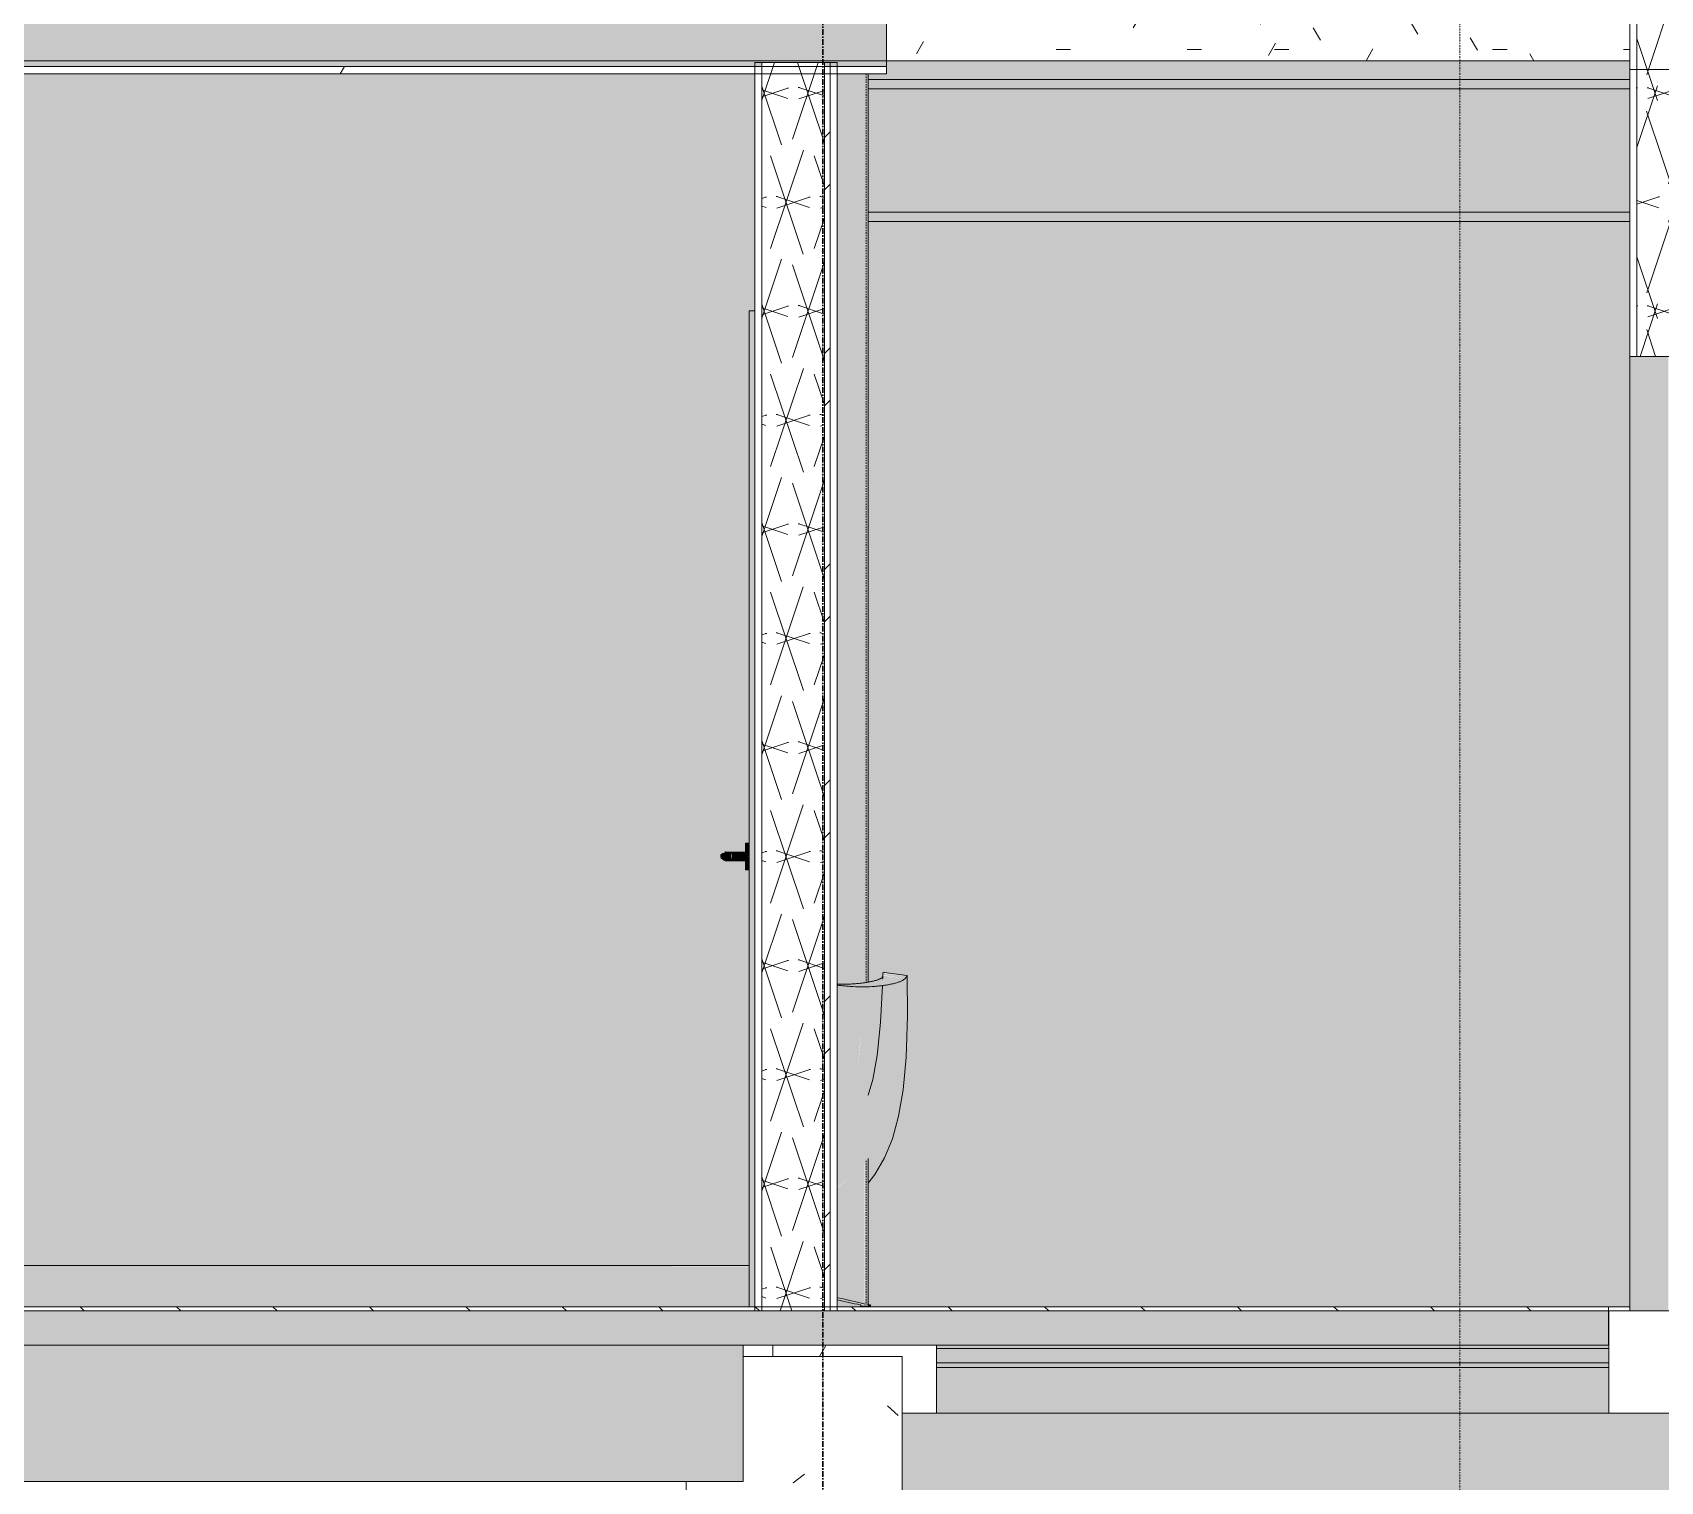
# Model space of a CAD drawing. Header units: inches. Extents: x 1718 to 6958, y -253 to 585.
# Drawn here: x 5194.5 to 5337.7, y -15 to 112.5 of the extents above; entities that cross this region are included whole.
import ezdxf

# ---------------------------------------------------------------- set-up
doc = ezdxf.new("R2010")
doc.units = ezdxf.units.IN
doc.header["$MEASUREMENT"] = 0
for name, pattern in [('Dash Dot 3_16_', [0.3125, 0.1875, -0.0625, 0, -0.0625]), ('Grid Line 1_2_', [0.875, 0.5, -0.125, 0.125, -0.125]), ('Grid Line 1_2__2_', [0.875, 0.5, -0.125, 0.125, -0.125]), ('Hidden 1_8_', [0.1875, 0.125, -0.0625])]:
    doc.linetypes.add(name, pattern=pattern)
for name, color, linetype, lineweight in [('0-2', 250, 'Continuous', 9), ('0-4', 10, 'Continuous', 5), ('A-ANNO-SYMB-1', 150, 'Dash Dot 3_16_', 9), ('A-CLNG', 13, 'Continuous', 13), ('A-CLNG-3', 13, 'Continuous', 5), ('A-CLNG-4', 13, 'Continuous', 9), ('A-CLNG-PATT-1', 252, 'Continuous', 9), ('A-DOOR-3', 255, 'Continuous', 9), ('A-DOOR-5', 250, 'Continuous', 9), ('A-DOOR-FRAM-2', 250, 'Continuous', 9), ('A-DOOR-FRAM-3', 253, 'Continuous', 9), ('A-FLOR-6', 192, 'Continuous', 9), ('A-FLOR-LEVL-5', 51, 'Grid Line 1_2_', 9), ('A-FLOR-MCUT', 51, 'Continuous', 13), ('A-FLOR-PATT-1', 252, 'Continuous', 9), ('A-WALL', 113, 'Continuous', 13), ('A-WALL-1', 10, 'Continuous', 5), ('A-WALL-4', 250, 'Continuous', 9), ('A-WALL-5', 7, 'Continuous', 13), ('A-WALL-6', 113, 'Continuous', 5), ('A-WALL-7', 113, 'Continuous', 9), ('A-WALL-PATT-1', 252, 'Continuous', 9), ('A-WALL-PATT-2', 250, 'Continuous', 9), ('A-WALL-PATT-4', 55, 'Continuous', 9), ('I-FURN-1', 250, 'Continuous', 9), ('I-FURN-3', 90, 'Continuous', 9), ('I-FURN-4', 27, 'Continuous', 9), ('I-WALL-1', 10, 'Continuous', 5), ('I-WALL-3', 250, 'Continuous', 9), ('I-WALL-4', 55, 'Continuous', 9), ('S-BEAM-2', 250, 'Continuous', 9), ('S-BEAM-3', 252, 'Continuous', 9), ('S-BEAM-4', 90, 'Continuous', 9), ('S-BEAM-9', 254, 'Continuous', 5), ('S-COLS-2', 250, 'Continuous', 9), ('S-COLS-3', 254, 'Continuous', 5), ('S-COLS-4', 250, 'Hidden 1_8_', 9), ('S-FNDN-1', 250, 'Continuous', 9), ('S-GRID-1', 1, 'Grid Line 1_2__2_', 30)]:
    doc.layers.add(name, color=color, linetype=linetype, lineweight=lineweight)
pattern_1 = [(0, (-1688.897, 68.768), (30.72, 7.68), [1.267, -21.773, 1.267, -21.773, -122.88]), (0, (-1688.897, 68.768), (30.72, 7.68), [-46.08, 1.267, -44.813, 1.267, -21.773, -53.76]), (0, (-1688.897, 68.768), (30.72, 7.68), [-115.2, 1.267, -14.093, 1.267, -37.133]), (120, (-1677.377, 72.608), (-22.011075, 22.7643), [1.267, -21.773, 1.267, -21.773, -122.88]), (120, (-1677.377, 72.608), (-22.011075, 22.7643), [-46.08, 1.267, -44.813, 1.267, -21.773, -53.76]), (120, (-1677.377, 72.608), (-22.011075, 22.7643), [-115.2, 1.267, -14.093, 1.267, -37.133]), (240, (-1673.537, 87.968), (-8.708925, -30.4443), [1.267, -21.773, 1.267, -21.773, -122.88]), (240, (-1673.537, 87.968), (-8.708925, -30.4443), [-46.08, 1.267, -44.813, 1.267, -21.773, -53.76]), (240, (-1673.537, 87.968), (-8.708925, -30.4443), [-115.2, 1.267, -14.093, 1.267, -37.133])]
pattern_2 = [(50, (-1688.897, 68.768), (27.5427, -2.40992), [2.88, -31.68]), (355, (-1688.897, 68.768), (-5.32784, 28.88427), [2.304, -25.344]), (100.451, (-1686.6, 68.567), (22.2153, 26.47393), [2.448, -26.924]), (46.184, (-1688.897, 76.448), (40.9819, -6.3564), [4.32, -47.52]), (96.636, (-1685.482, 75.918), (35.89075, 37.4062), [3.671, -40.386]), (351.184, (-1688.897, 76.45), (35.891, 37.4062), [3.456, -38.016]), (21, (-1685.057, 74.528), (22.92104, -15.46073), [2.88, -31.68]), (326, (-1685.057, 74.528), (9.34353, 27.84574), [2.304, -25.344]), (71.451, (-1683.147, 73.24), (32.26477, 12.38442), [2.448, -26.924]), (37.5, (-1688.897, 68.768), (0.466855, 12.782707), [1.267, -23.77, 1.267, -24.461, -25.44]), (37.5, (-1688.897, 68.768), (0.466855, 12.782707), [-50.765, 1.267, -24.173]), (7.5, (-1688.897, 68.768), (10.10159, 15.14509), [1.267, -13.402, 1.267, -23.194, -9.696]), (7.5, (-1688.897, 68.768), (10.10159, 15.14509), [-39.13, 1.267, -8.429]), (327.5, (-1697.46, 68.768), (20.49916, -0.86578), [1.267, -8.333, 1.267, -28.685, -39.744]), (327.5, (-1697.46, 68.768), (20.49916, -0.86578), [-39.552, 1.267, -38.477]), (317.5, (-1701.3, 68.768), (22.39478, 3.84429), [1.267, -11.213, 1.267, -18.624, -28.224]), (317.5, (-1701.3, 68.768), (22.39478, 3.84429), [-32.371, 1.267, -26.957])]
pattern_3 = [(161.57, (7056.9088, 69.248), (-3.8399538, -1.544e-05), [0, -27.322, 3.034, 0]), (18.43, (7055.9488, 69.248), (-3.8399538, 1.544e-05), [0, -27.322, 3.034, 0]), (108.43, (7056.9088, 69.248), (1.919622, -9.6005246), [9.106, -21.25]), (71.57, (7055.9488, 69.248), (1.919622, 9.6005246), [9.106, -21.25])]

# ---------------------------------------------------------------- blocks, each defined once
blk = doc.blocks.new('Basic Wall _ INT - W8BØF - _5_8 GYP - 2X8 WOOD_BATT_ - 5_8 GYP_ - ___-2320913-BUILDING ELEVATION - COURTYARD - LOOKING EAST')
at = {"layer": 'I-WALL-4'}
for points in [[(-3505.15, 3.92), (-3487.8, 3.96), (-3487.8, 4), (-3633.95, 3.96), (-3633.95, 3.92), (-3510.62, 3.92)], [(-3504.61, 0.61), (-3487.8, 0.61), (-3487.8, 3.92), (-3633.95, 3.92), (-3633.95, 0.61), (-3509.6, 0.61)], [(-3631.32, 0.37), (-3487.8, 0.37), (-3487.8, 0.61), (-3633.95, 0.61), (-3633.95, 0.37)]]:
    blk.add_hatch(color=256, dxfattribs=at).paths.add_polyline_path(points, flags=0)
at = {"layer": 'I-WALL-3'}
blk.add_line((-3487.8, 4), (-3633.95, 4), dxfattribs=at)
blk = doc.blocks.new('Seating-Lounge_Chair-Teknion-BBMC_Metropolitan-R2013 - Lounge Chair-1793153-BUILDING ELEVATION - COURTYARD - LOOKING EAST')
at = {"layer": 'I-FURN-3'}
for points in [[(-3477.5, 0.53), (-3477.32, 0.57), (-3480.05, 1.19), (-3480.05, 1.08), (-3477.57, 0.53)], [(-3477.57, 0.53), (-3480.05, 1.08), (-3480.05, 0.98), (-3477.97, 0.53), (-3477.67, 0.53)], [(-3480.05, 0.37), (-3477.99, 0.37), (-3478, 0.53), (-3480.05, 0.97), (-3480.05, 0.43)], [(-3477.97, 0.37), (-3477.54, 0.37), (-3477.54, 0.48), (-3477.97, 0.48), (-3477.97, 0.37)], [(-3477.5, 0.37), (-3477.12, 0.37), (-3477.12, 0.48), (-3477.54, 0.48), (-3477.54, 0.37)], [(-3477.12, 0.37), (-3477.11, 0.37), (-3477.15, 0.54), (-3477.32, 0.53), (-3477.32, 0.48), (-3477.12, 0.48), (-3477.12, 0.37)]]:
    blk.add_hatch(color=256, dxfattribs=at).paths.add_polyline_path(points, flags=0)
at = {"layer": 'I-FURN-4'}
for points in [[(-3477.8, 28.52), (-3476.25, 28.61), (-3475.22, 28.79), (-3474.6, 28.97), (-3474.29, 29.11), (-3474.04, 29.28), (-3476.04, 29.51), (-3476.1, 29.35), (-3476.51, 29.14), (-3477.34, 28.94), (-3478.19, 28.82), (-3479.57, 28.76), (-3480.05, 28.72), (-3480.05, 28.68), (-3478.62, 28.54), (-3477.88, 28.53)], [(-3480.05, 10.85), (-3478.29, 12.33), (-3477.5, 13.17), (-3477.35, 13.18), (-3477.32, 13.07), (-3477.32, 11.2), (-3476.49, 12.38), (-3475.76, 13.71), (-3475.14, 15.31), (-3474.91, 16.11), (-3474.66, 17.04), (-3474.27, 19.27), (-3474.11, 20.75), (-3473.98, 22.43), (-3473.9, 24.36), (-3473.88, 27.64), (-3473.92, 29.45), (-3474.05, 29.27), (-3474.39, 29.05), (-3475.22, 28.79), (-3476.03, 28.64), (-3476.93, 28.55), (-3477.67, 28.53), (-3477.8, 28.52), (-3477.96, 24.45), (-3478.02, 23.44), (-3478.25, 21.09), (-3478.67, 18.47), (-3479.03, 16.81), (-3479.64, 14.84), (-3480.05, 13.87), (-3480.05, 10.88)], [(-3480.05, 13.87), (-3479.62, 14.9), (-3478.99, 16.97), (-3478.58, 18.88), (-3478.25, 21.09), (-3477.96, 24.45), (-3477.88, 25.92), (-3477.8, 28.52), (-3479.46, 28.61), (-3480.05, 28.68), (-3480.05, 13.98)], [(-3473.92, 29.45), (-3473.92, 29.53), (-3475.98, 29.78), (-3476.03, 29.73), (-3474.37, 29.51)], [(-3474.04, 29.28), (-3473.92, 29.45), (-3476.03, 29.69), (-3476.03, 29.55), (-3474.12, 29.29)]]:
    blk.add_hatch(color=256, dxfattribs=at).paths.add_polyline_path(points, flags=0)
at = {"layer": 'I-FURN-1'}
for p, q in [((-3473.9, 29.53), (-3475.89, 29.79)), ((-3477.97, 0.48), (-3477.97, 0.37)), ((-3477.12, 0.37), (-3477.12, 0.48)), ((-3477.1, 0.48), (-3477.1, 0.37))]:
    blk.add_line(p, q, dxfattribs=at)
at = {"layer": 'I-FURN-1', "flags": 128}
for points in [[(-3477.33, 11.24), (-3476.72, 12), (-3475.87, 13.47), (-3475.18, 15.16), (-3474.64, 17.15), (-3474.24, 19.46), (-3473.98, 22.31), (-3473.87, 25.97), (-3473.89, 29.52)], [(-3476.05, 29.2), (-3476.04, 29.29), (-3476.04, 29.68)], [(-3477.32, 18.98), (-3476.91, 20.37), (-3476.52, 22.48), (-3476.23, 25.38), (-3476.07, 28.63)]]:
    blk.add_lwpolyline(points, dxfattribs=at)
at = {"layer": 'I-FURN-1'}
for points, knots in [([(-3480.05, 28.76), (-3480.01, 28.76), (-3479.85, 28.76), (-3479.69, 28.76), (-3479.57, 28.76)], [-0.0948045, -0.0948045, -0.0948045, -0.0948045, -0.07142857, 0, 0, 0, 0]), ([(-3477.8, 28.52), (-3478.08, 28.52), (-3478.49, 28.53), (-3479.04, 28.57), (-3479.46, 28.61), (-3479.79, 28.64), (-3479.99, 28.67), (-3480.05, 28.68)], [-1, -1, -1, -1, -0.8333333, -0.75, -0.6666667, -0.5833333, -0.5496323, -0.5496323, -0.5496323, -0.5496323]), ([(-3476.03, 29.55), (-3476.02, 29.51), (-3476.03, 29.44), (-3476.09, 29.35), (-3476.2, 29.27), (-3476.32, 29.21), (-3476.42, 29.17), (-3476.53, 29.12), (-3476.65, 29.09), (-3476.79, 29.05), (-3476.92, 29.02), (-3477.07, 28.98), (-3477.22, 28.95), (-3477.37, 28.93), (-3477.53, 28.9), (-3477.69, 28.88), (-3477.91, 28.85), (-3478.19, 28.82), (-3478.52, 28.79), (-3478.85, 28.77), (-3479.2, 28.76), (-3479.45, 28.76), (-3479.57, 28.76)], [0, 0, 0, 0, 0.071429, 0.142857, 0.214286, 0.25, 0.285714, 0.321429, 0.357143, 0.392857, 0.428571, 0.464286, 0.5, 0.535714, 0.571429, 0.607143, 0.642857, 0.714286, 0.785714, 0.857143, 0.928571, 1, 1, 1, 1]), ([(-3477.8, 28.52), (-3477.53, 28.52), (-3477.13, 28.53), (-3476.62, 28.57), (-3476.24, 28.61), (-3475.94, 28.65), (-3475.71, 28.68), (-3475.54, 28.71), (-3475.37, 28.75), (-3475.21, 28.78), (-3475.05, 28.82), (-3474.9, 28.86), (-3474.75, 28.91), (-3474.61, 28.95), (-3474.48, 29), (-3474.36, 29.05), (-3474.26, 29.11), (-3474.15, 29.18), (-3474.08, 29.24), (-3474.04, 29.28)], [0, 0, 0, 0, 0.166667, 0.25, 0.333333, 0.416667, 0.458333, 0.5, 0.541667, 0.583333, 0.625, 0.666667, 0.708333, 0.75, 0.791667, 0.833333, 0.875, 0.916667, 1, 1, 1, 1]), ([(-3475.87, 29.79), (-3475.88, 29.79), (-3475.9, 29.79), (-3475.94, 29.79), (-3476, 29.78), (-3476.03, 29.75), (-3476.03, 29.73)], [0.8947368, 0.8947368, 0.8947368, 0.8947368, 0.9078947, 0.9210526, 0.9473684, 1, 1, 1, 1]), ([(-3477.15, 0.53), (-3477.83, 0.68), (-3478.79, 0.9), (-3479.76, 1.12), (-3480.05, 1.19)], [-1, -1, -1, -1, -0.8, -0.7135967, -0.7135967, -0.7135967, -0.7135967]), ([(-3478, 0.53), (-3478, 0.53), (-3477.99, 0.52), (-3477.98, 0.51), (-3477.98, 0.5), (-3477.97, 0.49), (-3477.97, 0.48)], [-1, -1, -1, -1, -0.666667, -0.5, -0.333333, 0, 0, 0, 0]), ([(-3477.12, 0.48), (-3477.12, 0.49), (-3477.13, 0.5), (-3477.13, 0.51), (-3477.14, 0.52), (-3477.15, 0.53), (-3477.15, 0.53)], [-1, -1, -1, -1, -0.666667, -0.5, -0.333333, 0, 0, 0, 0]), ([(-3477.13, 0.53), (-3477.12, 0.53), (-3477.11, 0.52), (-3477.11, 0.51), (-3477.1, 0.5), (-3477.1, 0.49), (-3477.1, 0.48)], [-1, -1, -1, -1, -0.666667, -0.5, -0.333333, 0, 0, 0, 0])]:
    blk.add_open_spline(points, degree=3, knots=knots, dxfattribs=at)
for points in [[(-3476.03, 29.73), (-3476.03, 29.7), (-3476.04, 29.63), (-3476.03, 29.57), (-3476.03, 29.55)], [(-3474.04, 29.28), (-3474.02, 29.31), (-3473.97, 29.37), (-3473.94, 29.42), (-3473.92, 29.45)], [(-3473.92, 29.45), (-3473.91, 29.47), (-3473.9, 29.51), (-3473.89, 29.53), (-3473.9, 29.53)], [(-3480.05, 0.98), (-3479.37, 0.83), (-3478.69, 0.68), (-3478, 0.53)], [(-3477.32, 0.57), (-3477.26, 0.56), (-3477.19, 0.54), (-3477.13, 0.53)]]:
    blk.add_open_spline(points, degree=3, dxfattribs=at)
blk = doc.blocks.new('HOLLOW METAL - HM - WOOD LEAF - 3-0 x 7-0-2191983-BUILDING ELEVATION - COURTYARD - LOOKING EAST')
at = {"layer": 'A-DOOR-3'}
for points in [[(-3490.21, 40), (-3489.36, 40), (-3489.29, 40.34), (-3489.32, 40.37), (-3489.39, 40.36), (-3489.84, 40.39), (-3490.16, 40.28), (-3490.23, 40.2), (-3490.25, 40)], [(-3488.11, 40), (-3488.11, 40.39), (-3489.29, 40.37), (-3489.29, 40)], [(-3488.11, 40), (-3487.8, 40.03), (-3487.8, 41.18), (-3488.11, 41.14), (-3488.11, 40.1)], [(-3489.89, 39.61), (-3489.84, 39.61), (-3489.29, 39.66), (-3489.33, 39.9), (-3489.36, 40), (-3490.25, 40), (-3490.18, 39.74), (-3490.06, 39.65), (-3489.93, 39.61)], [(-3488.37, 39.61), (-3488.11, 39.62), (-3488.11, 40), (-3489.29, 40), (-3489.29, 39.61)], [(-3487.8, 38.82), (-3487.8, 40), (-3488.11, 40), (-3488.11, 38.82)]]:
    blk.add_hatch(color=256, dxfattribs=at).paths.add_polyline_path(points, flags=0)
at = {"layer": 'A-DOOR-FRAM-3'}
blk.add_hatch(color=256, dxfattribs=at).paths.add_polyline_path([(-3487.3, 0.37), (-3487.3, 88), (-3487.8, 88), (-3487.8, 0.37)], flags=0)
at = {"layer": 'A-DOOR-5'}
for p, q in [((-3488.11, 40.39), (-3489.29, 40.39)), ((-3487.8, 41.18), (-3488.11, 41.18)), ((-3488.11, 40), (-3488.11, 41.18)), ((-3489.29, 39.61), (-3488.11, 39.61)), ((-3488.11, 38.82), (-3488.11, 40)), ((-3488.11, 38.82), (-3487.8, 38.82))]:
    blk.add_line(p, q, dxfattribs=at)
at = {"layer": 'A-DOOR-5', "flags": 128}
for points in [[(-3489.29, 40.39), (-3489.32, 40.39), (-3489.34, 40.39), (-3489.37, 40.39), (-3489.39, 40.39), (-3489.41, 40.39), (-3489.44, 40.39), (-3489.46, 40.39), (-3489.48, 40.39), (-3489.5, 40.39), (-3489.52, 40.39), (-3489.55, 40.39), (-3489.57, 40.39), (-3489.59, 40.39), (-3489.61, 40.39), (-3489.63, 40.39), (-3489.65, 40.39), (-3489.67, 40.39), (-3489.68, 40.39), (-3489.7, 40.39), (-3489.72, 40.39), (-3489.73, 40.39), (-3489.75, 40.39), (-3489.76, 40.39), (-3489.78, 40.39), (-3489.79, 40.39), (-3489.8, 40.39), (-3489.82, 40.39), (-3489.83, 40.39), (-3489.84, 40.39), (-3489.85, 40.39), (-3489.85, 40.39), (-3489.86, 40.39), (-3489.87, 40.39), (-3489.87, 40.39), (-3489.88, 40.39), (-3489.88, 40.39), (-3489.88, 40.39), (-3489.88, 40.39), (-3489.89, 40.39)], [(-3489.89, 39.61), (-3489.88, 39.61), (-3489.88, 39.61), (-3489.88, 39.61), (-3489.88, 39.61), (-3489.87, 39.61), (-3489.87, 39.61), (-3489.86, 39.61), (-3489.86, 39.61), (-3489.85, 39.61), (-3489.84, 39.61), (-3489.83, 39.61), (-3489.82, 39.61), (-3489.81, 39.61), (-3489.8, 39.61), (-3489.78, 39.61), (-3489.77, 39.61), (-3489.75, 39.61), (-3489.74, 39.61), (-3489.72, 39.61), (-3489.71, 39.61), (-3489.69, 39.61), (-3489.67, 39.61), (-3489.65, 39.61), (-3489.63, 39.61), (-3489.61, 39.61), (-3489.59, 39.61), (-3489.57, 39.61), (-3489.55, 39.61), (-3489.53, 39.61), (-3489.51, 39.61), (-3489.49, 39.61), (-3489.46, 39.61), (-3489.44, 39.61), (-3489.42, 39.61), (-3489.4, 39.61), (-3489.37, 39.61), (-3489.35, 39.61), (-3489.32, 39.61), (-3489.3, 39.61), (-3489.29, 39.61)]]:
    blk.add_lwpolyline(points, dxfattribs=at)
at = {"layer": 'A-DOOR-5'}
for start, end in [(150, 180), (82.7725, 90), (180, 210), (270, 277.2275)]:
    blk.add_arc((-3489.89, 40), 0.394, start, end, dxfattribs=at)
at = {"layer": 'A-DOOR-FRAM-2'}
for p in [(-3487.8, 0.37), (-3487.3, 88)]:
    blk.add_line(p, (-3487.8, 88), dxfattribs=at)
blk = doc.blocks.new('CTR - 1st Phase - Common Walls_rvt-2-BUILDING ELEVATION - COURTYARD - LOOKING EAST')
at = {"layer": 'A-WALL-1'}
h = blk.add_hatch(color=256, dxfattribs=at)
h.paths.add_polyline_path([(-3410.3, 0.37), (-3410.3, 95.87), (-3477.32, 95.87), (-3477.32, 28.94), (-3476.51, 29.14), (-3476.42, 29.17), (-3476.08, 29.4), (-3476.03, 29.63), (-3476.03, 29.73), (-3475.98, 29.78), (-3475.83, 29.78), (-3473.9, 29.51), (-3473.89, 24.95), (-3473.96, 22.7), (-3474.16, 20.18), (-3474.29, 19.13), (-3474.51, 17.82), (-3474.84, 16.33), (-3475.37, 14.64), (-3475.98, 13.26), (-3476.8, 11.91), (-3477.32, 11.14), (-3477.32, 0.57), (-3477.12, 0.5), (-3477.09, 0.37), (-3412.17, 0.37)], flags=0)
h.paths.add_polyline_path([(-3474.79, 16.58), (-3474.66, 17.16), (-3474.78, 16.62)], flags=0)
h.paths.add_polyline_path([(-3468.72, 108.37), (-3410.3, 108.37), (-3410.3, 110), (-3475.7, 110), (-3475.7, 108.87), (-3477.32, 108.87), (-3477.32, 108.37), (-3470.74, 108.37)], flags=0)
at = {"layer": 'A-WALL-PATT-1'}
h = blk.add_hatch(dxfattribs=at)
h.set_pattern_fill('FP_74', color=256, style=0, pattern_type=2)
h.set_pattern_definition(pattern_1)
h.paths.add_polyline_path([(-3486.67, 0.37), (-3486.67, 108.87), (-3487.3, 108.87), (-3487.3, 0.37)], flags=0)
h = blk.add_hatch(dxfattribs=at)
h.set_pattern_fill('FP_70', color=256, style=0, pattern_type=2)
h.set_pattern_definition([(161.57, (-1688.417, 69.248), (-3.8399538, -1.544e-05), [0, -27.322, 3.034, 0]), (18.43, (-1689.377, 69.248), (-3.8399538, 1.544e-05), [0, -27.322, 3.034, 0]), (108.43, (-1688.417, 69.248), (1.919622, -9.6005246), [9.106, -21.25]), (71.57, (-1689.377, 69.248), (1.919622, 9.6005246), [9.106, -21.25])])
h.paths.add_polyline_path([(-3485.7, 0), (-3481.17, 0), (-3481.17, 109.87), (-3486.67, 109.87), (-3486.67, 0)], flags=0)
h = blk.add_hatch(dxfattribs=at)
h.set_pattern_fill('FP_87', color=256, style=0, pattern_type=2)
h.set_pattern_definition([(45, (-1688.897, 68.768), (-9.50352, 9.50352), []), (45, (-1688.897, 83.168), (-9.50352, 9.50352), [])])
h.paths.add_polyline_path([(-3480.67, 0.37), (-3480.67, 108.87), (-3481.17, 108.87), (-3481.17, 0.37)], flags=0)
h = blk.add_hatch(dxfattribs=at)
h.set_pattern_fill('FP_74', color=256, style=0, pattern_type=2)
h.set_pattern_definition(pattern_1)
h.paths.add_polyline_path([(-3480.05, 0.37), (-3480.05, 108.87), (-3480.67, 108.87), (-3480.67, 0.37), (-3480.07, 0.37)], flags=0)
at = {"layer": 'I-WALL-1'}
h = blk.add_hatch(color=256, dxfattribs=at)
h.paths.add_polyline_path([(-3633.95, 4), (-3487.8, 4), (-3487.8, 38.82), (-3488.11, 38.86), (-3488.11, 39.61), (-3490.03, 39.64), (-3490.18, 39.74), (-3490.23, 39.8), (-3490.23, 40.2), (-3490.06, 40.35), (-3489.88, 40.38), (-3489.67, 40.39), (-3489.29, 40.39), (-3488.11, 40.39), (-3488.11, 41.18), (-3487.8, 41.18), (-3487.8, 88), (-3487.3, 88), (-3487.3, 108.87), (-3633.95, 108.87), (-3633.95, 24.45)], flags=0)
h.paths.add_polyline_path([(-3489.88, 39.68), (-3489.89, 39.72), (-3489.88, 39.68)], flags=0)
h.paths.add_polyline_path([(-3489.29, 39.8), (-3489.33, 40.1), (-3489.36, 40), (-3489.32, 39.9)], flags=0)
at = {"layer": 'A-WALL-4'}
blk.add_line((-3410.3, 110), (-3475.7, 110), dxfattribs=at)
at = {"layer": 'A-WALL-5'}
for p, q in [((-3486.67, 109.87), (-3486.67, 0)), ((-3481.17, 109.87), (-3481.17, 0)), ((-3480.67, 109.87), (-3480.67, 0))]:
    blk.add_line(p, q, dxfattribs=at)
at = {"layer": 'I-WALL-3'}
for p, q in [((-3480.05, 109.87), (-3487.3, 109.87)), ((-3487.3, 109.87), (-3487.3, 0)), ((-3480.05, 0), (-3480.05, 109.87)), ((-3487.3, 0), (-3480.05, 0))]:
    blk.add_line(p, q, dxfattribs=at)
at = {"layer": '0-2'}
for name in ['HOLLOW METAL - HM - WOOD LEAF - 3-0 x 7-0-2191983-BUILDING ELEVATION - COURTYARD - LOOKING EAST', 'Seating-Lounge_Chair-Teknion-BBMC_Metropolitan-R2013 - Lounge Chair-1793153-BUILDING ELEVATION - COURTYARD - LOOKING EAST', 'Basic Wall _ INT - W8BØF - _5_8 GYP - 2X8 WOOD_BATT_ - 5_8 GYP_ - ___-2320913-BUILDING ELEVATION - COURTYARD - LOOKING EAST']:
    blk.add_blockref(name, (0, 0), dxfattribs=at)
blk = doc.blocks.new('034100 - Precast Structural Concrete - Solid Plank - 12_-1875238-BUILDING ELEVATION - COURTYARD - LOOKING EAST')
at = {"layer": 'S-BEAM-4'}
blk.add_hatch(color=256, dxfattribs=at).paths.add_polyline_path([(-3586.95, -15), (-3488.32, -15), (-3488.32, -3), (-3823.32, -3), (-3823.32, -15), (-3599.32, -15)], flags=0)
at = {"layer": 'S-BEAM-2'}
for p, q in [((-3488.32, -3), (-3823.32, -3)), ((-3488.32, -15), (-3488.32, -3)), ((-3823.32, -15), (-3488.32, -15))]:
    blk.add_line(p, q, dxfattribs=at)
blk = doc.blocks.new('034100 - Precast Structural Concrete - Solid Plank - 12_-1871105-BUILDING ELEVATION - COURTYARD - LOOKING EAST')
at = {"layer": 'S-BEAM-4'}
for points in [[(-3418.44, -3.31), (-3412.17, -3.31), (-3412.17, -3), (-3471.32, -3), (-3471.32, -3.31), (-3433.32, -3.31)], [(-3471.32, -4.57), (-3412.17, -4.57), (-3412.17, -3.31), (-3471.32, -3.31), (-3471.32, -4)], [(-3433.32, -4.97), (-3412.17, -4.97), (-3412.17, -4.57), (-3471.32, -4.57), (-3471.32, -4.97), (-3435.2, -4.97)], [(-3412.17, -9), (-3412.17, -4.97), (-3471.32, -4.97), (-3471.32, -9), (-3418.44, -9)]]:
    blk.add_hatch(color=256, dxfattribs=at).paths.add_polyline_path(points, flags=0)
at = {"layer": 'S-BEAM-2'}
for p, q in [((-3471.32, -3.31), (-3471.32, -3)), ((-3471.32, -4.57), (-3471.32, -3.31)), ((-3471.32, -3.31), (-3412.17, -3.31)), ((-3471.32, -4.97), (-3471.32, -4.57)), ((-3471.32, -4.57), (-3412.17, -4.57)), ((-3471.32, -9), (-3471.32, -4.97)), ((-3471.32, -4.97), (-3412.17, -4.97))]:
    blk.add_line(p, q, dxfattribs=at)
blk = doc.blocks.new('034100 - Precast Structural Concrete - Solid Plank - 12_-1871119-BUILDING ELEVATION - COURTYARD - LOOKING EAST')
at = {"layer": 'S-BEAM-4'}
blk.add_hatch(color=256, dxfattribs=at).paths.add_polyline_path([(-3217.33, -21), (-3164.32, -21), (-3164.32, -9), (-3474.32, -9), (-3474.32, -21), (-3234.09, -21)], flags=0)
at = {"layer": 'S-BEAM-2'}
for p, q in [((-3474.32, -9), (-3474.32, -21)), ((-3164.32, -9), (-3474.32, -9))]:
    blk.add_line(p, q, dxfattribs=at)
blk = doc.blocks.new('HSS-Hollow Structural Section-Column - HSS8X8X3_16-2280319-BUILDING ELEVATION - COURTYARD - LOOKING EAST')
at = {"layer": 'S-COLS-4'}
for p, q in [((-3477.5, 108.87), (-3477.5, 28.9)), ((-3477.5, 13.21), (-3477.5, 0.61))]:
    blk.add_line(p, q, dxfattribs=at)
blk = doc.blocks.new('034100 - Precast Structural Concrete - Inverted Tee - IT 24IT35 _17_F _ 11_B SHELF_-1925199-BUILDING ELEVATION - COURTYARD - LOOKING EAST')
at = {"layer": 'S-BEAM-3'}
h = blk.add_hatch(dxfattribs=at)
h.set_pattern_fill('FP_106', color=256, style=0, pattern_type=2)
h.set_pattern_definition(pattern_2)
h.paths.add_polyline_path([(-3479.54, -39), (-3470.11, -39), (-3469.32, -38.21), (-3469.32, -21), (-3474.32, -20.98), (-3474.32, -4), (-3488.32, -4), (-3488.32, -15), (-3493.32, -15), (-3493.32, -38.21), (-3492.54, -39), (-3485.7, -39)], flags=0)
at = {"layer": 'S-BEAM-2'}
for p, q in [((-3488.32, -4), (-3488.32, -15)), ((-3474.32, -4), (-3488.32, -4)), ((-3474.32, -21), (-3474.32, -4)), ((-3488.32, -15), (-3493.32, -15)), ((-3493.32, -15), (-3493.32, -38.21)), ((-3469.32, -21), (-3474.32, -21)), ((-3469.32, -38.21), (-3469.32, -21)), ((-3493.32, -38.21), (-3492.54, -39)), ((-3470.11, -39), (-3469.32, -38.21)), ((-3492.54, -39), (-3470.11, -39))]:
    blk.add_line(p, q, dxfattribs=at)
blk = doc.blocks.new('CTR - 1st Phase - Structure_rvt-2-BUILDING ELEVATION - COURTYARD - LOOKING EAST')
at = {"layer": 'A-WALL-PATT-1'}
h = blk.add_hatch(dxfattribs=at)
h.set_pattern_fill('FP_106', color=256, style=0, pattern_type=2)
h.set_pattern_definition(pattern_2)
h.paths.add_polyline_path([(-3404.17, -9), (-3404.17, 0), (-3412.17, 0), (-3412.17, -9), (-3410.06, -9)], flags=0)
at = {"layer": 'A-WALL-PATT-2'}
h = blk.add_hatch(dxfattribs=at)
h.set_pattern_fill('FP_72', color=256, style=0, pattern_type=2)
h.set_pattern_definition([(0, (-1688.897, 68.768), (15.36, 3.84), [1.267, -10.253, 1.267, -10.253, -61.44]), (0, (-1688.897, 68.768), (15.36, 3.84), [-23.04, 1.267, -21.773, 1.267, -10.253, -26.88]), (0, (-1688.897, 68.768), (15.36, 3.84), [-57.6, 1.267, -6.413, 1.267, -17.933]), (120, (-1683.137, 70.688), (-11.0055376, 11.38215), [1.267, -10.253, 1.267, -10.253, -61.44]), (120, (-1683.137, 70.688), (-11.0055376, 11.38215), [-23.04, 1.267, -21.773, 1.267, -10.253, -26.88]), (120, (-1683.137, 70.688), (-11.0055376, 11.38215), [-57.6, 1.267, -6.413, 1.267, -17.933]), (240, (-1681.217, 78.368), (-4.3544624, -15.22215), [1.267, -10.253, 1.267, -10.253, -61.44]), (240, (-1681.217, 78.368), (-4.3544624, -15.22215), [-23.04, 1.267, -21.773, 1.267, -10.253, -26.88]), (240, (-1681.217, 78.368), (-4.3544624, -15.22215), [-57.6, 1.267, -6.413, 1.267, -17.933])])
h.paths.add_polyline_path([(-3474.32, -9), (-3471.32, -9), (-3471.32, -3), (-3485.7, -3), (-3485.7, -4), (-3474.32, -4), (-3474.32, -4.97)], flags=0)
h.paths.add_polyline_path([(-3474.53, 110), (-3410.3, 110), (-3410.3, 115), (-3475.7, 115), (-3475.7, 110)], flags=0)
at = {"layer": 'A-WALL-PATT-4'}
h = blk.add_hatch(dxfattribs=at)
h.set_pattern_fill('FP_109', color=256, style=0, pattern_type=2)
h.set_pattern_definition([(0, (-3485.699, -152), (0, 8), []), (90, (-3485.699, -152), (-8, 8), [8, -8])])
h.paths.add_polyline_path([(-3489.7, -56), (-3489.32, -56), (-3489.32, -39), (-3492.54, -39), (-3493.32, -38.21), (-3493.32, -15), (-3495.32, -15), (-3495.32, -56), (-3490.32, -56)], flags=0)
h.paths.add_polyline_path([(-3485.7, -4), (-3485.7, -3), (-3488.32, -3), (-3488.32, -4)], flags=0)
at = {"layer": 'S-BEAM-9'}
for points in [[(-3468.72, 107.56), (-3410.3, 107.56), (-3410.3, 108.37), (-3477.32, 108.37), (-3477.32, 107.56), (-3468.86, 107.56)], [(-3477.32, 106.69), (-3410.3, 106.69), (-3410.3, 107.56), (-3477.32, 107.54), (-3477.32, 106.91)], [(-3410.3, 97.56), (-3410.3, 106.69), (-3477.32, 106.69), (-3477.32, 97.56), (-3418.44, 97.56)], [(-3477.32, 96.68), (-3410.3, 96.71), (-3410.3, 97.56), (-3477.32, 97.56), (-3477.32, 96.71)], [(-3410.3, 95.87), (-3410.3, 96.68), (-3477.32, 96.68), (-3477.32, 95.87), (-3441.63, 95.87)]]:
    blk.add_hatch(color=256, dxfattribs=at).paths.add_polyline_path(points, flags=0)
at = {"layer": 'S-COLS-3'}
h = blk.add_hatch(color=256, dxfattribs=at)
h.paths.add_polyline_path([(-3477.97, 0.37), (-3477.97, 0.37), (-3477.97, 0.48), (-3477.67, 0.52), (-3477.67, 0.53), (-3478, 0.52), (-3477.99, 0.37)], flags=0)
h.paths.add_polyline_path([(-3477.67, 0.65), (-3477.69, 12.99), (-3478.31, 12.32), (-3480.05, 10.81), (-3480.05, 1.19), (-3477.79, 0.67)], flags=0)
h.paths.add_polyline_path([(-3479.57, 28.76), (-3478.19, 28.82), (-3477.67, 28.9), (-3477.67, 108.87), (-3480.05, 108.87), (-3480.05, 28.77), (-3479.8, 28.76)], flags=0)
h = blk.add_hatch(color=256, dxfattribs=at)
h.paths.add_polyline_path([(-3477.33, 0.48), (-3477.32, 0.52), (-3477.36, 0.53), (-3477.67, 0.52), (-3477.67, 0.48), (-3477.33, 0.48)], flags=0)
h.paths.add_polyline_path([(-3477.32, 0.57), (-3477.35, 13.18), (-3477.41, 13.2), (-3477.52, 13.15), (-3477.67, 13), (-3477.67, 0.65), (-3477.32, 0.57)], flags=0)
h.paths.add_polyline_path([(-3477.67, 28.88), (-3477.32, 28.94), (-3477.32, 108.87), (-3477.67, 108.87), (-3477.67, 28.9)], flags=0)
at = {"layer": 'A-WALL-4'}
for p, q in [((-3412.17, 0), (-3412.17, -9)), ((-3404.17, 0), (-3412.17, 0)), ((-3412.17, -9), (-3404.17, -9))]:
    blk.add_line(p, q, dxfattribs=at)
at = {"layer": 'S-BEAM-2'}
for p, q in [((-3410.3, 108.37), (-3477.32, 108.37)), ((-3477.32, 108.37), (-3477.32, 107.56)), ((-3410.3, 107.56), (-3477.32, 107.56)), ((-3477.32, 95.87), (-3477.32, 96.68)), ((-3477.32, 96.68), (-3410.3, 96.68)), ((-3410.3, 95.87), (-3477.32, 95.87))]:
    blk.add_line(p, q, dxfattribs=at)
at = {"layer": 'S-COLS-2'}
for p, q in [((-3477.32, 108.37), (-3477.32, 108.87)), ((-3477.32, 96.68), (-3477.32, 107.56)), ((-3477.32, 28.94), (-3477.32, 95.87)), ((-3477.32, 0.57), (-3477.32, 13.42))]:
    blk.add_line(p, q, dxfattribs=at)
at = {"layer": 'S-FNDN-1'}
blk.add_line((-3485.7, -3), (-3485.7, -4), dxfattribs=at)
at = {"layer": 'S-GRID-1'}
blk.add_line((-3481.32, -159.84), (-3481.32, 470.5), dxfattribs=at)
at = {"layer": '0-2'}
for name in ['HSS-Hollow Structural Section-Column - HSS8X8X3_16-2280319-BUILDING ELEVATION - COURTYARD - LOOKING EAST', '034100 - Precast Structural Concrete - Solid Plank - 12_-1875238-BUILDING ELEVATION - COURTYARD - LOOKING EAST', '034100 - Precast Structural Concrete - Inverted Tee - IT 24IT35 _17_F _ 11_B SHELF_-1925199-BUILDING ELEVATION - COURTYARD - LOOKING EAST', '034100 - Precast Structural Concrete - Solid Plank - 12_-1871105-BUILDING ELEVATION - COURTYARD - LOOKING EAST', '034100 - Precast Structural Concrete - Solid Plank - 12_-1871119-BUILDING ELEVATION - COURTYARD - LOOKING EAST']:
    blk.add_blockref(name, (0, 0), dxfattribs=at)

msp = doc.modelspace()

# ---------------------------------------------------------------- hatches: boundary and pattern name
at = {"layer": 'A-CLNG-3'}
msp.add_hatch(color=256, dxfattribs=at).paths.add_polyline_path([(5268, 109.5), (5269.63, 109.5), (5269.63, 110), (4921.5, 109.96), (4921.5, 109.5), (5107.25, 109.5), (5107.25, 109.87), (5110.75, 109.87), (5110.75, 109.5), (5258.65, 109.5), (5258.65, 109.87), (5264.15, 109.87), (5264.15, 109.5), (5267.65, 109.5)], flags=0)
at = {"layer": 'A-CLNG-PATT-1'}
h = msp.add_hatch(dxfattribs=at)
h.set_pattern_fill('FP_74', color=256, style=0, pattern_type=2)
h.set_pattern_definition([(0, (7056.429, 68.768), (30.72, 7.68), [1.267, -21.773, 1.267, -21.773, -122.88]), (0, (7056.429, 68.768), (30.72, 7.68), [-46.08, 1.267, -44.813, 1.267, -21.773, -53.76]), (0, (7056.429, 68.768), (30.72, 7.68), [-115.2, 1.267, -14.093, 1.267, -37.133]), (120, (7067.949, 72.608), (-22.011075, 22.7643), [1.267, -21.773, 1.267, -21.773, -122.88]), (120, (7067.949, 72.608), (-22.011075, 22.7643), [-46.08, 1.267, -44.813, 1.267, -21.773, -53.76]), (120, (7067.949, 72.608), (-22.011075, 22.7643), [-115.2, 1.267, -14.093, 1.267, -37.133]), (240, (7071.789, 87.968), (-8.708925, -30.4443), [1.267, -21.773, 1.267, -21.773, -122.88]), (240, (7071.789, 87.968), (-8.708925, -30.4443), [-46.08, 1.267, -44.813, 1.267, -21.773, -53.76]), (240, (7071.789, 87.968), (-8.708925, -30.4443), [-115.2, 1.267, -14.093, 1.267, -37.133])])
h.paths.add_polyline_path([(5104, 108.87), (5107.25, 108.87), (5107.25, 109.5), (4921.5, 109.5), (4921.5, 108.87), (5075.5, 108.87)], flags=0)
h.paths.add_polyline_path([(5110.75, 108.87), (5258.65, 108.87), (5258.65, 109.5), (5110.75, 109.5)], flags=0)
h.paths.add_polyline_path([(5267.65, 108.87), (5269.63, 108.87), (5269.63, 109.5), (5264.15, 109.5), (5264.15, 108.87), (5265.28, 108.87)], flags=0)
at = {"layer": 'A-FLOR-PATT-1'}
h = msp.add_hatch(dxfattribs=at)
h.set_pattern_fill('FP_70', color=256, style=0, pattern_type=2)
h.set_pattern_definition(pattern_3)
h.paths.add_polyline_path([(4893.48, 110), (5269.63, 110), (5269.63, 127.5), (5265.46, 127.5), (5264.15, 133), (5264.15, 134), (4887.35, 134), (4887.35, 110), (4892.85, 110)], flags=0)
h = msp.add_hatch(dxfattribs=at)
h.set_pattern_fill('FP_71', color=256, style=0, pattern_type=2)
h.set_pattern_definition([(135, (7056.429, 68.768), (-4.24264, -4.24264), [])])
h.paths.add_polyline_path([(5257.02, 0), (5258.65, 0), (5258.65, 0.37), (5110.75, 0.37), (5110.75, 0), (5256.94, 0)], flags=0)
h.paths.add_polyline_path([(4940.94, 0), (4977.56, 0), (4977.56, 0.37), (4972.01, 0.37), (4971.91, 0.24), (4971.49, 0.03), (4970.59, 0.04), (4970.15, 0.24), (4970.04, 0.37), (4967.68, 0.37), (4967.62, 0.24), (4967.36, 0.03), (4965.45, 0.03), (4965.19, 0.24), (4965.12, 0.37), (4952.98, 0.37), (4952.92, 0.24), (4952.66, 0.03), (4950.75, 0.03), (4950.49, 0.24), (4950.4, 0.37), (4948.07, 0.37), (4947.96, 0.24), (4947.49, 0.03), (4946.62, 0.03), (4946.2, 0.24), (4946.1, 0.37), (4940.94, 0.37)], flags=0)
h.paths.add_polyline_path([(5265.28, 0), (5333.15, 0), (5333.15, 0.37), (5264.15, 0.37), (5264.15, 0)], flags=0)
h.paths.add_polyline_path([(4923.23, 0), (4923.23, 0.37), (4922, 0.37), (4922.04, 0), (4922.13, 0)], flags=0)
h.paths.add_polyline_path([(5078.74, 0), (5088.29, 0), (5088.29, 0.37), (5083.13, 0.37), (5083.03, 0.24), (5082.61, 0.03), (5081.71, 0.04), (5081.27, 0.24), (5081.16, 0.37), (5078.8, 0.37), (5078.74, 0.24), (5078.48, 0.03), (5076.57, 0.03), (5076.31, 0.24), (5076.24, 0.37), (5064.11, 0.37), (5064.04, 0.24), (5063.78, 0.03), (5061.87, 0.03), (5061.61, 0.24), (5061.52, 0.37), (5059.19, 0.37), (5059.03, 0.22), (5058.61, 0.03), (5057.74, 0.03), (5057.32, 0.24), (5057.22, 0.37), (5051.67, 0.37), (5051.67, 0), (5078.61, 0)], flags=0)
h.paths.add_polyline_path([(5107.25, 0), (5107.25, 0.37), (5106, 0.37), (5106, 0)], flags=0)
h.paths.add_polyline_path([(4978.35, 0), (5050.88, 0), (5050.88, 0.37), (4978.35, 0.37)], flags=0)
h = msp.add_hatch(dxfattribs=at)
h.set_pattern_fill('FP_72', color=256, style=0, pattern_type=2)
h.set_pattern_definition([(0, (7056.4288, 68.768), (15.36, 3.84), [1.267, -10.253, 1.267, -10.253, -61.44]), (0, (7056.4288, 68.768), (15.36, 3.84), [-23.04, 1.267, -21.773, 1.267, -10.253, -26.88]), (0, (7056.4288, 68.768), (15.36, 3.84), [-57.6, 1.267, -6.413, 1.267, -17.933]), (120, (7062.1888, 70.688), (-11.0055376, 11.38215), [1.267, -10.253, 1.267, -10.253, -61.44]), (120, (7062.1888, 70.688), (-11.0055376, 11.38215), [-23.04, 1.267, -21.773, 1.267, -10.253, -26.88]), (120, (7062.1888, 70.688), (-11.0055376, 11.38215), [-57.6, 1.267, -6.413, 1.267, -17.933]), (240, (7064.1088, 78.368), (-4.3544624, -15.22215), [1.267, -10.253, 1.267, -10.253, -61.44]), (240, (7064.1088, 78.368), (-4.3544624, -15.22215), [-23.04, 1.267, -21.773, 1.267, -10.253, -26.88]), (240, (7064.1088, 78.368), (-4.3544624, -15.22215), [-57.6, 1.267, -6.413, 1.267, -17.933])])
h.paths.add_polyline_path([(5264.04, -3), (5333.15, -3), (5333.15, 0), (4922, 0), (4922, -3), (5259.85, -3)], flags=0)
at = {"layer": 'A-WALL-6'}
h = msp.add_hatch(color=256, dxfattribs=at)
h.paths.add_polyline_path([(5342.4, 0), (5345.15, 0), (5345.15, 84), (5342.4, 84), (5342.4, 0.37)], flags=0)
h.paths.add_polyline_path([(5335.27, 0), (5338.4, 0), (5338.4, 84), (5335.03, 84), (5335.03, 0)], flags=0)
at = {"layer": 'A-WALL-PATT-1'}
h = msp.add_hatch(dxfattribs=at)
h.set_pattern_fill('FP_70', color=256, style=0, pattern_type=2)
h.set_pattern_definition(pattern_3)
h.paths.add_polyline_path([(5341.15, 109.25), (5341.15, 136), (5335.65, 136), (5335.65, 133), (5336.03, 133), (5336.03, 127.5), (5335.65, 127.5), (5335.65, 109.25)], flags=0)
h = msp.add_hatch(dxfattribs=at)
h.set_pattern_fill('FP_70', color=256, style=0, pattern_type=2)
h.set_pattern_definition(pattern_3)
h.paths.add_polyline_path([(5338.4, 84), (5341.15, 84), (5341.15, 109.25), (5335.65, 109.25), (5335.65, 84)], flags=0)

# ---------------------------------------------------------------- linework, layer by layer
at = {"layer": 'A-ANNO-SYMB-1'}
msp.add_line((5320.06, 439), (5320.06, -165.44), dxfattribs=at)
at = {"layer": 'A-CLNG'}
msp.add_line((5269.63, 109.5), (4921.5, 109.5), dxfattribs=at)
at = {"layer": 'A-CLNG-4'}
for p, q in [((4921.5, 108.87), (5269.63, 108.87)), ((5269.63, 110), (4922.13, 110)), ((5269.63, 108.87), (5269.63, 110))]:
    msp.add_line(p, q, dxfattribs=at)
at = {"layer": 'A-FLOR-6'}
for p, q in [((5269.63, 110), (5269.63, 133)), ((5335.03, 0.37), (5106, 0.37)), ((5333.15, -3), (5333.15, 0.37)), ((4922.13, -3), (5333.15, -3))]:
    msp.add_line(p, q, dxfattribs=at)
at = {"layer": 'A-FLOR-LEVL-5'}
msp.add_line((4577.36, 0), (6914.38, 0), dxfattribs=at)
at = {"layer": 'A-FLOR-MCUT'}
msp.add_line((5333.15, 0), (5106, 0), dxfattribs=at)
at = {"layer": 'A-WALL'}
msp.add_line((5335.65, 136), (5335.65, 84), dxfattribs=at)
at = {"layer": 'A-WALL-7'}
for p, q in [((5335.03, 0), (5335.03, 133)), ((5345.06, 109.25), (5335.03, 109.25)), ((5335.03, 84), (5345.15, 84))]:
    msp.add_line(p, q, dxfattribs=at)

# ---------------------------------------------------------------- block references
at = {"layer": '0-4'}
for name in ['CTR - 1st Phase - Structure_rvt-2-BUILDING ELEVATION - COURTYARD - LOOKING EAST', 'CTR - 1st Phase - Common Walls_rvt-2-BUILDING ELEVATION - COURTYARD - LOOKING EAST']:
    msp.add_blockref(name, (8745.33, 0), dxfattribs=at)

doc.saveas('drawing.dxf')
